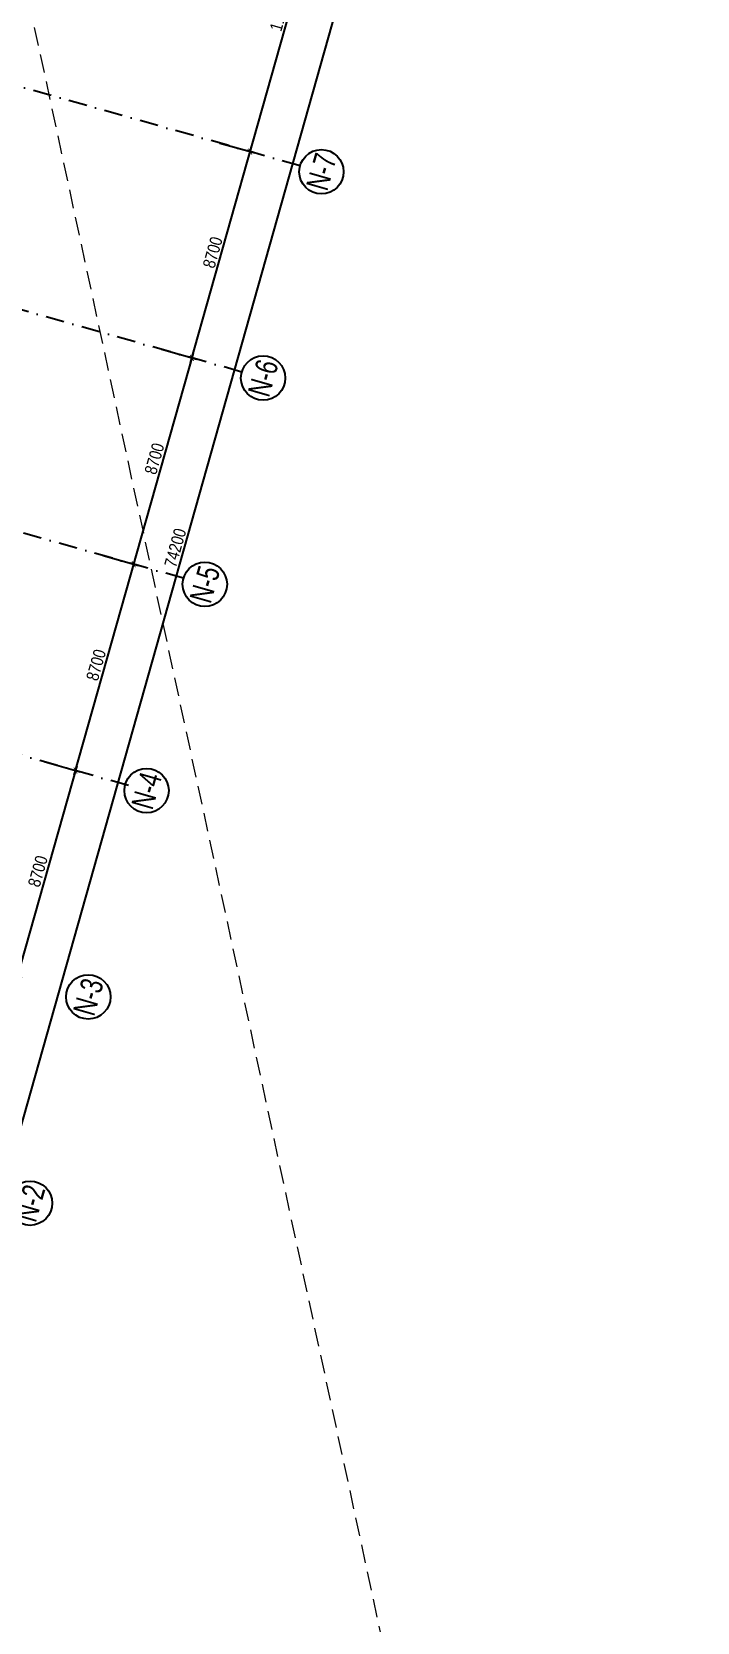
# Model space of a CAD drawing. Header units: millimetres. Extents: x -185400 to 12385, y -14070 to 168686.
# Drawn here: x -27158 to -147, y 69602 to 134147 of the extents above; entities that cross this region are included whole.
import ezdxf
from ezdxf.enums import TextEntityAlignment as Align

# ---------------------------------------------------------------- set-up
doc = ezdxf.new("R2010")
doc.units = ezdxf.units.MM
doc.header["$LTSCALE"] = 300
doc.header["$MEASUREMENT"] = 0
doc.linetypes.add('DASHDOT', pattern=[1, 0.5, -0.25, 0, -0.25])
doc.linetypes.add('HIDDEN', pattern=[0.375, 0.25, -0.125])
doc.layers.add('KT-Chi gioi XD', color=7, linetype='HIDDEN', true_color=0x0066cc)
for name, color, linetype in [('KT-Kich thuoc', 9, 'Continuous'), ('KT-Luoi truc South Tower', 8, 'DASHDOT'), ('ST_MBDV Cot vach 220805$0$AUDIT_I_220805193045-1', 50, 'Continuous')]:
    doc.layers.add(name, color=color, linetype=linetype)
doc.styles.add('Arial Narrow', font='ARIALN.TTF')
doc.styles.add('ST_MBDV Cot vach 220805$0$HBA-Text', font='GOTHIC.TTF')
doc.dimstyles.new('CCU_1-200', dxfattribs={"dimscale": 200, "dimtxt": 2.5, "dimasz": 1, "dimexe": 1, "dimexo": 2, "dimgap": 0.5, "dimtad": 1, "dimdec": 0, "dimdsep": 46, "dimtxsty": 'Arial Narrow', "dimblk": 'ARCHTICK', "dimcen": -1, "dimdle": 1, "dimclrd": 256, "dimclre": 256, "dimclrt": 3, "dimadec": 0, "dimazin": 2, "dimtfac": 0.1, "dimtdec": 0, "dimtix": 1, "dimtmove": 2, "dimatfit": 1, "dimfxl": 1, "dimtvp": 0.833333, "dimtolj": 1, "dimtzin": 12, "dimarcsym": 0})

# ---------------------------------------------------------------- blocks, each defined once
blk = doc.blocks.new('_ARCHTICK')
at = {"color": 0, "linetype": 'ByBlock', "const_width": 0.15}
blk.add_lwpolyline([(-0.5, -0.5), (0.5, 0.5)], dxfattribs=at)
blk = doc.blocks.new('*D209')
at = {"layer": 'Defpoints', "color": 0, "transparency": 16777216}
for p in [(-19910, 129742, 0), (-18290, 129284), (-22275, 121369, 0)]:
    blk.add_point(p, dxfattribs=at)
at = {"layer": 'KT-Kich thuoc', "lineweight": -2, "transparency": 16777216}
for p, q in [((-20710, 120719), (-18235, 129476)), ((-19525, 129633), (-18097, 129229)), ((-21890, 121261), (-20463, 120857))]:
    blk.add_line(p, q, dxfattribs=at)
at = {"layer": 'KT-Kich thuoc', "lineweight": -2, "transparency": 16777216, "xscale": 200, "yscale": 200, "zscale": 200}
for p, rotation in [((-18290, 129284), 74.2212191827257), ((-20655, 120912), 254.2212191827257)]:
    blk.add_blockref('_ARCHTICK', p, dxfattribs=dict(at, rotation=rotation))
at = {"layer": 'KT-Kich thuoc', "color": 3, "transparency": 16777216, "insert": (-19814, 125194), "char_height": 500, "attachment_point": 5, "rotation": 74.22122, "style": 'Arial Narrow'}
blk.add_mtext('\\A1;8700', dxfattribs=at)
blk = doc.blocks.new('*D210')
at = {"layer": 'Defpoints', "color": 0, "transparency": 16777216}
for p in [(-22275, 121369, 0), (-20655, 120912), (-24641, 112997, 0)]:
    blk.add_point(p, dxfattribs=at)
at = {"layer": 'KT-Kich thuoc', "lineweight": -2, "transparency": 16777216}
for p, q in [((-23075, 112347), (-20601, 121104)), ((-21890, 121261), (-20463, 120857)), ((-24256, 112888), (-22829, 112485))]:
    blk.add_line(p, q, dxfattribs=at)
at = {"layer": 'KT-Kich thuoc', "lineweight": -2, "transparency": 16777216, "xscale": 200, "yscale": 200, "zscale": 200}
for p, rotation in [((-20655, 120912), 74.2212191827257), ((-23021, 112539), 254.2212191827257)]:
    blk.add_blockref('_ARCHTICK', p, dxfattribs=dict(at, rotation=rotation))
at = {"layer": 'KT-Kich thuoc', "color": 3, "transparency": 16777216, "insert": (-22180, 116822), "char_height": 500, "attachment_point": 5, "rotation": 74.22122, "style": 'Arial Narrow'}
blk.add_mtext('\\A1;8700', dxfattribs=at)
blk = doc.blocks.new('*D211')
at = {"layer": 'Defpoints', "color": 0, "transparency": 16777216}
for p in [(-24641, 112997, 0), (-23021, 112539), (-27007, 104625, 0)]:
    blk.add_point(p, dxfattribs=at)
at = {"layer": 'KT-Kich thuoc', "lineweight": -2, "transparency": 16777216}
for p, q in [((-25441, 103975), (-22967, 112732)), ((-24256, 112888), (-22829, 112485)), ((-26622, 104516), (-25194, 104113))]:
    blk.add_line(p, q, dxfattribs=at)
at = {"layer": 'KT-Kich thuoc', "lineweight": -2, "transparency": 16777216, "xscale": 200, "yscale": 200, "zscale": 200}
for p, rotation in [((-23021, 112539), 74.2212191827257), ((-25387, 104167), 254.2212191827257)]:
    blk.add_blockref('_ARCHTICK', p, dxfattribs=dict(at, rotation=rotation))
at = {"layer": 'KT-Kich thuoc', "color": 3, "transparency": 16777216, "insert": (-24546, 108450), "char_height": 500, "attachment_point": 5, "rotation": 74.22122, "style": 'Arial Narrow'}
blk.add_mtext('\\A1;8700', dxfattribs=at)
blk = doc.blocks.new('*D214')
at = {"layer": 'Defpoints', "color": 0, "transparency": 16777216}
for p in [(-14254, 149758, 0), (-10901, 148811), (-34430, 78354, 0)]:
    blk.add_point(p, dxfattribs=at)
at = {"layer": 'KT-Kich thuoc', "lineweight": -2, "transparency": 16777216}
for p, q in [((-13869, 149649), (-10709, 148756)), ((-31132, 77214), (-10847, 149003)), ((-34045, 78245), (-30886, 77352))]:
    blk.add_line(p, q, dxfattribs=at)
at = {"layer": 'KT-Kich thuoc', "lineweight": -2, "transparency": 16777216, "xscale": 200, "yscale": 200, "zscale": 200}
for p, rotation in [((-10901, 148811), 74.2212191827257), ((-31078, 77407), 254.2212191827257)]:
    blk.add_blockref('_ARCHTICK', p, dxfattribs=dict(at, rotation=rotation))
at = {"layer": 'KT-Kich thuoc', "color": 3, "transparency": 16777216, "insert": (-21332, 113205), "char_height": 500, "attachment_point": 5, "rotation": 74.22122, "style": 'Arial Narrow'}
blk.add_mtext('\\A1;74200', dxfattribs=at)
blk = doc.blocks.new('*D196')
at = {"layer": 'Defpoints', "color": 0, "transparency": 16777216}
for p in [(-16755, 140904, 0), (-15135, 140447), (-19910, 129742, 0)]:
    blk.add_point(p, dxfattribs=at)
at = {"layer": 'KT-Kich thuoc', "lineweight": -2, "transparency": 16777216}
for p, q in [((-16370, 140796), (-14943, 140392)), ((-18344, 129091), (-15081, 140639)), ((-19525, 129633), (-18097, 129229))]:
    blk.add_line(p, q, dxfattribs=at)
at = {"layer": 'KT-Kich thuoc', "lineweight": -2, "transparency": 16777216, "xscale": 200, "yscale": 200, "zscale": 200}
for p, rotation in [((-15135, 140447), 74.2212204098948), ((-18290, 129284), 254.2212204098948)]:
    blk.add_blockref('_ARCHTICK', p, dxfattribs=dict(at, rotation=rotation))
at = {"layer": 'KT-Kich thuoc', "color": 3, "transparency": 16777216, "insert": (-17054, 134962), "char_height": 500, "attachment_point": 5, "rotation": 74.22122, "style": 'Arial Narrow'}
blk.add_mtext('\\A1;11600', dxfattribs=at)
blk = doc.blocks.new('ST_MBDV Cot vach 220805$0$GRID-SYM-flat-103')
at = {"layer": 'ST_MBDV Cot vach 220805$0$AUDIT_I_220805193045-1'}
blk.add_circle((0, 0, 0), 900, dxfattribs=at)
at = {"layer": 'ST_MBDV Cot vach 220805$0$AUDIT_I_220805193045-1', "style": 'ST_MBDV Cot vach 220805$0$HBA-Text'}
blk.add_attdef('GRID', text='', height=900, rotation=19.04714, dxfattribs=at).set_placement((0, 0, 0), align=Align.MIDDLE_CENTER)
blk = doc.blocks.new('*D183')
at = {"layer": 'Defpoints', "color": 0, "transparency": 16777216}
for p in [(-27007, 104625, 0), (-29373, 96253, 0), (-27752, 95795)]:
    blk.add_point(p, dxfattribs=at)
at = {"layer": 'KT-Kich thuoc', "lineweight": -2, "transparency": 16777216}
for p, q in [((-25332, 104360), (-27807, 95603)), ((-26622, 104516), (-25194, 104113)), ((-28988, 96144), (-27560, 95741))]:
    blk.add_line(p, q, dxfattribs=at)
at = {"layer": 'KT-Kich thuoc', "lineweight": -2, "transparency": 16777216, "xscale": 200, "yscale": 200, "zscale": 200}
for p, rotation in [((-25387, 104167), 74.22121918483035), ((-27752, 95795), 254.2212191848303)]:
    blk.add_blockref('_ARCHTICK', p, dxfattribs=dict(at, rotation=rotation))
at = {"layer": 'KT-Kich thuoc', "color": 3, "transparency": 16777216, "insert": (-26911, 100078), "char_height": 500, "attachment_point": 5, "rotation": 74.22122, "style": 'Arial Narrow'}
blk.add_mtext('\\A1;8700', dxfattribs=at)

msp = doc.modelspace()

# ---------------------------------------------------------------- linework, layer by layer
at = {"layer": 'KT-Chi gioi XD', "lineweight": 13, "ltscale": 10, "elevation": 0, "flags": 128}
msp.add_lwpolyline([(-29078.1, 143772.1), (-33774.2, 161645), (-36124.3, 162456.9), (-45058.2, 155685.5), (-68562, 137753.5), (-92229.5, 120645.5, 0.684877), (-61797, 6849.6), (-41426.4, 4693.7), (-2997.3, 5908.3), (-146.9, 9554.9)], format="xyb", close=True, dxfattribs=at)
at = {"layer": 'KT-Luoi truc South Tower', "ltscale": 5}
for p, q in [((-16268.7, 128712.7), (-58287.6, 140586.1)), ((-18634.4, 120340.6), (-60653.3, 132213.9)), ((-21000.2, 111968.4), (-63019, 123841.7)), ((-23227.9, 103557.2), (-56782.4, 113038.8))]:
    msp.add_line(p, q, dxfattribs=at)

# ---------------------------------------------------------------- block references
at = {"layer": 'KT-Kich thuoc'}
ref = msp.add_blockref('ST_MBDV Cot vach 220805$0$GRID-SYM-flat-103', (-15402.6, 128468, 0), dxfattribs=at)
ref.add_attrib('GRID', 'N-7', dxfattribs={"layer": 'ST_MBDV Cot vach 220805$0$AUDIT_I_220805193045-1', "height": 900, "rotation": 74, "style": 'ST_MBDV Cot vach 220805$0$HBA-Text', "width": 0.75}).set_placement((-15402.6, 128468, 0), align=Align.MIDDLE_CENTER)
ref = msp.add_blockref('ST_MBDV Cot vach 220805$0$GRID-SYM-flat-103', (-17768.3, 120095.8, 0), dxfattribs=at)
ref.add_attrib('GRID', 'N-6', dxfattribs={"layer": 'ST_MBDV Cot vach 220805$0$AUDIT_I_220805193045-1', "height": 900, "rotation": 74, "style": 'ST_MBDV Cot vach 220805$0$HBA-Text', "width": 0.75}).set_placement((-17768.3, 120095.8, 0), align=Align.MIDDLE_CENTER)
ref = msp.add_blockref('ST_MBDV Cot vach 220805$0$GRID-SYM-flat-103', (-20134.1, 111723.7, 0), dxfattribs=at)
ref.add_attrib('GRID', 'N-5', dxfattribs={"layer": 'ST_MBDV Cot vach 220805$0$AUDIT_I_220805193045-1', "height": 900, "rotation": 74, "style": 'ST_MBDV Cot vach 220805$0$HBA-Text', "width": 0.75}).set_placement((-20134.1, 111723.7, 0), align=Align.MIDDLE_CENTER)
ref = msp.add_blockref('ST_MBDV Cot vach 220805$0$GRID-SYM-flat-103', (-22499.8, 103351.5, 0), dxfattribs=at)
ref.add_attrib('GRID', 'N-4', dxfattribs={"layer": 'ST_MBDV Cot vach 220805$0$AUDIT_I_220805193045-1', "height": 900, "rotation": 74, "style": 'ST_MBDV Cot vach 220805$0$HBA-Text', "width": 0.75}).set_placement((-22499.8, 103351.5, 0), align=Align.MIDDLE_CENTER)
ref = msp.add_blockref('ST_MBDV Cot vach 220805$0$GRID-SYM-flat-103', (-24865.5, 94979.3, 0), dxfattribs=at)
ref.add_attrib('GRID', 'N-3', dxfattribs={"layer": 'ST_MBDV Cot vach 220805$0$AUDIT_I_220805193045-1', "height": 900, "rotation": 74, "style": 'ST_MBDV Cot vach 220805$0$HBA-Text', "width": 0.75}).set_placement((-24865.5, 94979.3, 0), align=Align.MIDDLE_CENTER)
ref = msp.add_blockref('ST_MBDV Cot vach 220805$0$GRID-SYM-flat-103', (-27231.3, 86607.1, 0), dxfattribs=at)
ref.add_attrib('GRID', 'N-2', dxfattribs={"layer": 'ST_MBDV Cot vach 220805$0$AUDIT_I_220805193045-1', "height": 900, "rotation": 74, "style": 'ST_MBDV Cot vach 220805$0$HBA-Text', "width": 0.75}).set_placement((-27231.3, 86607.1, 0), align=Align.MIDDLE_CENTER)

# ---------------------------------------------------------------- dimensions: what is measured, and where the dimension line sits
for base, p1, p2, picture, middle in [((-10901.4, 148810.6), (-34430.3, 78353.9, 0), (-14253.6, 149757.8, 0), '*D214', (-21331.6, 113205.2)), ((-18289.6, 129283.8), (-22275.3, 121369.4, 0), (-19909.6, 129741.6, 0), '*D209', (-19814.4, 125194.3)), ((-20655.3, 120911.6), (-24641.1, 112997.2, 0), (-22275.3, 121369.4, 0), '*D210', (-22180.1, 116822.1)), ((-23021.1, 112539.4), (-27006.8, 104625, 0), (-24641.1, 112997.2, 0), '*D211', (-24545.8, 108450))]:
    dim = msp.add_linear_dim(base=base, p1=p1, p2=p2, angle=74.221219, dimstyle='CCU_1-200', dxfattribs=at)
    dim.commit()
    dim.dimension.update_dxf_attribs({"geometry": picture, "text_midpoint": middle})
for p1, p2, distance, picture, middle in [((-19909.6, 129741.6, 0), (-16755.3, 140904.5, 0), -1683.4, '*D196', (-17054.3, 134961.9)), ((-27006.8, 104625, 0), (-29372.5, 96252.9, 0), 1683.6, '*D183', (-26911.5, 100077.8))]:
    dim = msp.add_aligned_dim(p1=p1, p2=p2, distance=distance, dimstyle='CCU_1-200', dxfattribs=at)
    dim.commit()
    dim.dimension.update_dxf_attribs({"geometry": picture, "text_midpoint": middle})

doc.saveas('drawing.dxf')
